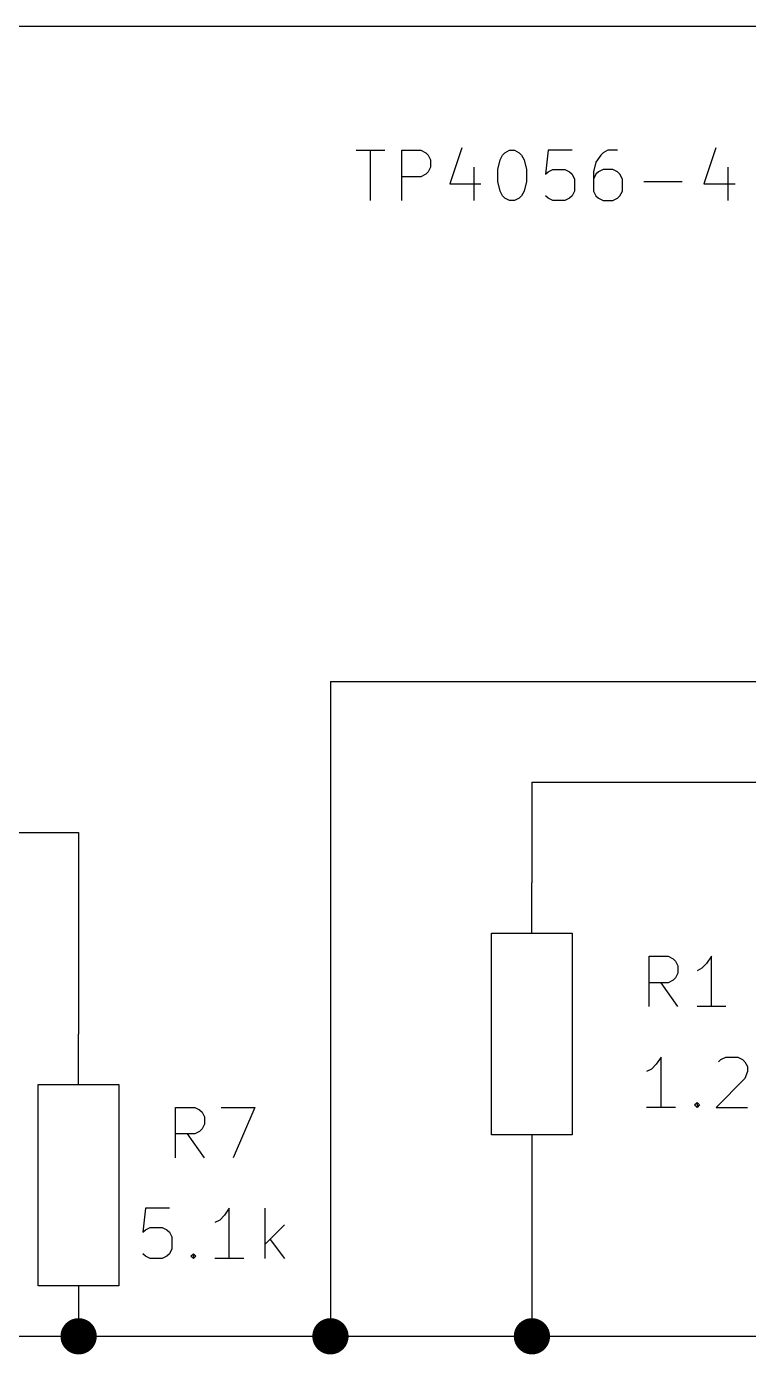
# Model space of a CAD drawing. Header units: inches. Extents: x 0.4 to 11.3, y -7.9 to -0.4.
# Drawn here: x 3.298 to 4.015, y -2.518 to -1.2 of the extents above; entities that cross this region are included whole.
import ezdxf

# ---------------------------------------------------------------- set-up
doc = ezdxf.new("R2010")
doc.units = ezdxf.units.IN
doc.header["$MEASUREMENT"] = 0
for name, color, linetype in [('GREENSIXTYFIVE', 129, 'CONTINUOUS'), ('LIGHTGREEN', 92, 'CONTINUOUS'), ('RED', 14, 'CONTINUOUS')]:
    doc.layers.add(name, color=color, linetype=linetype)

msp = doc.modelspace()

# ---------------------------------------------------------------- linework, layer by layer
at = {"layer": 'GREENSIXTYFIVE', "linetype": 'CONTINUOUS'}
for p, q in [((3.6255, -1.3228), (3.6541, -1.3228)), ((3.6255, -1.3228), (3.6541, -1.3228)), ((3.6398, -1.3728), (3.6398, -1.3228)), ((3.6398, -1.3728), (3.6398, -1.3228)), ((3.6708, -1.3728), (3.6708, -1.3228)), ((3.6708, -1.3228), (3.6898, -1.3228)), ((3.6708, -1.3728), (3.6708, -1.3228)), ((3.6708, -1.3228), (3.6898, -1.3228)), ((3.6898, -1.3228), (3.6946, -1.3252)), ((3.6898, -1.3228), (3.6946, -1.3252)), ((3.6946, -1.3252), (3.697, -1.3276)), ((3.6946, -1.3252), (3.697, -1.3276)), ((3.697, -1.3276), (3.6993, -1.3323)), ((3.697, -1.3276), (3.6993, -1.3323)), ((3.7303, -1.3204), (3.7184, -1.3561)), ((3.7303, -1.3204), (3.7184, -1.3561)), ((3.7684, -1.3323), (3.7708, -1.3276)), ((3.7684, -1.3323), (3.7708, -1.3276)), ((3.7708, -1.3276), (3.7731, -1.3252)), ((3.7708, -1.3276), (3.7731, -1.3252)), ((3.7731, -1.3252), (3.7779, -1.3228)), ((3.7731, -1.3252), (3.7779, -1.3228)), ((3.7779, -1.3228), (3.7827, -1.3228)), ((3.7779, -1.3228), (3.7827, -1.3228)), ((3.7827, -1.3228), (3.7874, -1.3252)), ((3.7827, -1.3228), (3.7874, -1.3252)), ((3.7874, -1.3252), (3.7898, -1.3276)), ((3.7874, -1.3252), (3.7898, -1.3276)), ((3.7898, -1.3276), (3.7922, -1.3323)), ((3.7898, -1.3276), (3.7922, -1.3323)), ((3.816, -1.3228), (3.8136, -1.3466)), ((3.816, -1.3228), (3.8136, -1.3466)), ((3.8398, -1.3228), (3.816, -1.3228)), ((3.8398, -1.3228), (3.816, -1.3228)), ((3.8684, -1.3276), (3.8636, -1.3347)), ((3.8684, -1.3276), (3.8636, -1.3347)), ((3.8708, -1.3252), (3.8684, -1.3276)), ((3.8708, -1.3252), (3.8684, -1.3276)), ((3.8755, -1.3228), (3.8708, -1.3252)), ((3.8755, -1.3228), (3.8708, -1.3252)), ((3.8851, -1.3228), (3.8755, -1.3228)), ((3.8851, -1.3228), (3.8755, -1.3228)), ((3.9827, -1.3204), (3.9708, -1.3561)), ((3.9827, -1.3204), (3.9708, -1.3561)), ((3.697, -1.3442), (3.6946, -1.3466)), ((3.697, -1.3442), (3.6946, -1.3466)), ((3.6993, -1.3395), (3.697, -1.3442)), ((3.6993, -1.3395), (3.697, -1.3442)), ((3.6993, -1.3323), (3.6993, -1.3395)), ((3.6993, -1.3323), (3.6993, -1.3395)), ((3.7422, -1.3395), (3.7422, -1.3728)), ((3.7422, -1.3395), (3.7422, -1.3728)), ((3.766, -1.3419), (3.7684, -1.3323)), ((3.766, -1.3419), (3.7684, -1.3323)), ((3.766, -1.3538), (3.766, -1.3419)), ((3.766, -1.3538), (3.766, -1.3419)), ((3.7922, -1.3323), (3.7946, -1.3419)), ((3.7922, -1.3323), (3.7946, -1.3419)), ((3.7946, -1.3419), (3.7946, -1.3538)), ((3.7946, -1.3419), (3.7946, -1.3538)), ((3.8136, -1.3466), (3.816, -1.3442)), ((3.8136, -1.3466), (3.816, -1.3442)), ((3.816, -1.3442), (3.8208, -1.3419)), ((3.816, -1.3442), (3.8208, -1.3419)), ((3.8208, -1.3419), (3.8327, -1.3419)), ((3.8208, -1.3419), (3.8327, -1.3419)), ((3.8327, -1.3419), (3.8374, -1.3442)), ((3.8327, -1.3419), (3.8374, -1.3442)), ((3.8374, -1.3442), (3.8398, -1.3466)), ((3.8374, -1.3442), (3.8398, -1.3466)), ((3.8636, -1.3347), (3.8612, -1.3442)), ((3.8636, -1.3347), (3.8612, -1.3442)), ((3.8612, -1.3442), (3.8612, -1.3633)), ((3.8612, -1.3442), (3.8612, -1.3633)), ((3.866, -1.3442), (3.8636, -1.3466)), ((3.866, -1.3442), (3.8636, -1.3466)), ((3.8708, -1.3419), (3.866, -1.3442)), ((3.8708, -1.3419), (3.866, -1.3442)), ((3.8803, -1.3419), (3.8708, -1.3419)), ((3.8803, -1.3419), (3.8708, -1.3419)), ((3.8851, -1.3442), (3.8803, -1.3419)), ((3.8851, -1.3442), (3.8803, -1.3419)), ((3.8874, -1.3466), (3.8851, -1.3442)), ((3.8874, -1.3466), (3.8851, -1.3442)), ((3.9946, -1.3395), (3.9946, -1.3728)), ((3.9946, -1.3395), (3.9946, -1.3728)), ((3.6898, -1.349), (3.6708, -1.349)), ((3.6898, -1.349), (3.6708, -1.349)), ((3.6946, -1.3466), (3.6898, -1.349)), ((3.6946, -1.3466), (3.6898, -1.349)), ((3.7184, -1.3561), (3.7493, -1.3561)), ((3.7184, -1.3561), (3.7493, -1.3561)), ((3.7684, -1.3633), (3.766, -1.3538)), ((3.7684, -1.3633), (3.766, -1.3538)), ((3.7946, -1.3538), (3.7922, -1.3633)), ((3.7946, -1.3538), (3.7922, -1.3633)), ((3.8398, -1.3466), (3.8422, -1.3514)), ((3.8398, -1.3466), (3.8422, -1.3514)), ((3.8422, -1.3514), (3.8422, -1.3633)), ((3.8422, -1.3514), (3.8422, -1.3633)), ((3.8636, -1.3466), (3.8612, -1.3514)), ((3.8636, -1.3466), (3.8612, -1.3514)), ((3.8898, -1.3514), (3.8874, -1.3466)), ((3.8898, -1.3514), (3.8874, -1.3466)), ((3.8898, -1.3633), (3.8898, -1.3514)), ((3.8898, -1.3633), (3.8898, -1.3514)), ((3.9112, -1.3538), (3.9493, -1.3538)), ((3.9112, -1.3538), (3.9493, -1.3538)), ((3.9708, -1.3561), (4.0017, -1.3561)), ((3.9708, -1.3561), (4.0017, -1.3561)), ((3.7708, -1.368), (3.7684, -1.3633)), ((3.7708, -1.368), (3.7684, -1.3633)), ((3.7731, -1.3704), (3.7708, -1.368)), ((3.7731, -1.3704), (3.7708, -1.368)), ((3.7779, -1.3728), (3.7731, -1.3704)), ((3.7779, -1.3728), (3.7731, -1.3704)), ((3.7874, -1.3704), (3.7827, -1.3728)), ((3.7874, -1.3704), (3.7827, -1.3728)), ((3.7898, -1.368), (3.7874, -1.3704)), ((3.7898, -1.368), (3.7874, -1.3704)), ((3.7922, -1.3633), (3.7898, -1.368)), ((3.7922, -1.3633), (3.7898, -1.368)), ((3.816, -1.3704), (3.8136, -1.368)), ((3.816, -1.3704), (3.8136, -1.368)), ((3.8208, -1.3728), (3.816, -1.3704)), ((3.8208, -1.3728), (3.816, -1.3704)), ((3.8374, -1.3704), (3.8327, -1.3728)), ((3.8374, -1.3704), (3.8327, -1.3728)), ((3.8398, -1.368), (3.8374, -1.3704)), ((3.8398, -1.368), (3.8374, -1.3704)), ((3.8422, -1.3633), (3.8398, -1.368)), ((3.8422, -1.3633), (3.8398, -1.368)), ((3.8612, -1.3633), (3.8636, -1.368)), ((3.8612, -1.3633), (3.8636, -1.368)), ((3.8636, -1.368), (3.866, -1.3704)), ((3.8636, -1.368), (3.866, -1.3704)), ((3.866, -1.3704), (3.8708, -1.3728)), ((3.866, -1.3704), (3.8708, -1.3728)), ((3.8803, -1.3728), (3.8851, -1.3704)), ((3.8803, -1.3728), (3.8851, -1.3704)), ((3.8851, -1.3704), (3.8874, -1.368)), ((3.8851, -1.3704), (3.8874, -1.368)), ((3.8874, -1.368), (3.8898, -1.3633)), ((3.8874, -1.368), (3.8898, -1.3633)), ((3.7827, -1.3728), (3.7779, -1.3728)), ((3.7827, -1.3728), (3.7779, -1.3728)), ((3.8327, -1.3728), (3.8208, -1.3728)), ((3.8327, -1.3728), (3.8208, -1.3728)), ((3.8708, -1.3728), (3.8803, -1.3728)), ((3.8708, -1.3728), (3.8803, -1.3728)), ((3.9163, -2.1728), (3.9163, -2.1228)), ((3.9163, -2.1228), (3.9353, -2.1228)), ((3.9163, -2.1728), (3.9163, -2.1228)), ((3.9163, -2.1228), (3.9353, -2.1228)), ((3.9353, -2.1228), (3.9401, -2.1252)), ((3.9353, -2.1228), (3.9401, -2.1252)), ((3.9401, -2.1252), (3.9425, -2.1276)), ((3.9401, -2.1252), (3.9425, -2.1276)), ((3.9425, -2.1276), (3.9449, -2.1323)), ((3.9425, -2.1276), (3.9449, -2.1323)), ((3.9449, -2.1323), (3.9449, -2.1395)), ((3.9449, -2.1323), (3.9449, -2.1395)), ((3.9687, -2.1347), (3.9639, -2.1371)), ((3.9687, -2.1347), (3.9639, -2.1371)), ((3.9734, -2.1299), (3.9687, -2.1347)), ((3.9734, -2.1299), (3.9687, -2.1347)), ((3.9782, -2.1228), (3.9734, -2.1299)), ((3.9782, -2.1228), (3.9734, -2.1299)), ((3.9782, -2.1728), (3.9782, -2.1228)), ((3.9782, -2.1728), (3.9782, -2.1228)), ((3.9401, -2.1466), (3.9353, -2.149)), ((3.9401, -2.1466), (3.9353, -2.149)), ((3.9425, -2.1442), (3.9401, -2.1466)), ((3.9425, -2.1442), (3.9401, -2.1466)), ((3.9449, -2.1395), (3.9425, -2.1442)), ((3.9449, -2.1395), (3.9425, -2.1442)), ((3.9353, -2.149), (3.9163, -2.149)), ((3.9353, -2.149), (3.9163, -2.149)), ((3.9449, -2.1728), (3.9282, -2.149)), ((3.9449, -2.1728), (3.9282, -2.149)), ((3.9925, -2.1728), (3.9639, -2.1728)), ((3.9925, -2.1728), (3.9639, -2.1728)), ((3.9282, -2.2228), (3.9234, -2.2299)), ((3.9282, -2.2228), (3.9234, -2.2299)), ((3.9282, -2.2728), (3.9282, -2.2228)), ((3.9282, -2.2728), (3.9282, -2.2228)), ((3.9853, -2.2276), (3.9877, -2.2252)), ((3.9853, -2.2276), (3.9877, -2.2252)), ((3.9877, -2.2252), (3.9925, -2.2228)), ((3.9877, -2.2252), (3.9925, -2.2228)), ((3.9925, -2.2228), (4.0044, -2.2228)), ((3.9925, -2.2228), (4.0044, -2.2228)), ((4.0044, -2.2228), (4.0091, -2.2252)), ((4.0044, -2.2228), (4.0091, -2.2252)), ((4.0091, -2.2252), (4.0115, -2.2276)), ((4.0091, -2.2252), (4.0115, -2.2276)), ((3.9187, -2.2347), (3.9139, -2.2371)), ((3.9187, -2.2347), (3.9139, -2.2371)), ((3.9234, -2.2299), (3.9187, -2.2347)), ((3.9234, -2.2299), (3.9187, -2.2347)), ((4.0115, -2.2276), (4.0139, -2.2323)), ((4.0115, -2.2276), (4.0139, -2.2323)), ((4.0139, -2.2371), (4.0115, -2.2442)), ((4.0139, -2.2371), (4.0115, -2.2442)), ((4.0139, -2.2323), (4.0139, -2.2371)), ((4.0139, -2.2323), (4.0139, -2.2371)), ((4.0115, -2.2442), (3.9829, -2.2728)), ((4.0115, -2.2442), (3.9829, -2.2728)), ((3.4463, -2.3228), (3.4463, -2.2728)), ((3.4463, -2.2728), (3.4653, -2.2728)), ((3.4653, -2.2728), (3.4701, -2.2752)), ((3.4701, -2.2752), (3.4725, -2.2776)), ((3.4725, -2.2776), (3.4749, -2.2823)), ((3.4915, -2.2728), (3.5249, -2.2728)), ((3.5249, -2.2728), (3.5034, -2.3228)), ((3.9425, -2.2728), (3.9139, -2.2728)), ((3.9425, -2.2728), (3.9139, -2.2728)), ((3.9615, -2.2704), (3.9639, -2.268)), ((3.9615, -2.2704), (3.9639, -2.268)), ((3.9639, -2.2728), (3.9615, -2.2704)), ((3.9639, -2.2728), (3.9615, -2.2704)), ((3.9639, -2.268), (3.9663, -2.2704)), ((3.9639, -2.268), (3.9639, -2.2728)), ((3.9639, -2.268), (3.9663, -2.2704)), ((3.9639, -2.268), (3.9639, -2.2728)), ((3.9663, -2.2704), (3.9639, -2.2728)), ((3.9663, -2.2704), (3.9639, -2.2728)), ((3.9829, -2.2728), (4.0139, -2.2728)), ((3.9829, -2.2728), (4.0139, -2.2728)), ((3.4749, -2.2895), (3.4725, -2.2942)), ((3.4749, -2.2823), (3.4749, -2.2895)), ((3.4653, -2.299), (3.4463, -2.299)), ((3.4749, -2.3228), (3.4582, -2.299)), ((3.4701, -2.2966), (3.4653, -2.299)), ((3.4725, -2.2942), (3.4701, -2.2966)), ((3.4163, -2.3728), (3.4139, -2.3966)), ((3.4401, -2.3728), (3.4163, -2.3728)), ((3.4901, -2.3847), (3.4853, -2.3871)), ((3.4949, -2.3799), (3.4901, -2.3847)), ((3.4996, -2.3728), (3.4949, -2.3799)), ((3.4996, -2.4228), (3.4996, -2.3728)), ((3.5353, -2.4228), (3.5353, -2.3728)), ((3.4139, -2.3966), (3.4163, -2.3942)), ((3.4163, -2.3942), (3.421, -2.3919)), ((3.421, -2.3919), (3.4329, -2.3919)), ((3.4329, -2.3919), (3.4377, -2.3942)), ((3.4377, -2.3942), (3.4401, -2.3966)), ((3.4401, -2.3966), (3.4425, -2.4014)), ((3.5544, -2.3895), (3.5353, -2.4085)), ((3.4425, -2.4014), (3.4425, -2.4133)), ((3.5401, -2.4038), (3.5544, -2.4228)), ((3.4163, -2.4204), (3.4139, -2.418)), ((3.421, -2.4228), (3.4163, -2.4204)), ((3.4329, -2.4228), (3.421, -2.4228)), ((3.4377, -2.4204), (3.4329, -2.4228)), ((3.4401, -2.418), (3.4377, -2.4204)), ((3.4425, -2.4133), (3.4401, -2.418)), ((3.4615, -2.4204), (3.4639, -2.418)), ((3.4639, -2.4228), (3.4615, -2.4204)), ((3.4639, -2.418), (3.4663, -2.4204)), ((3.4639, -2.418), (3.4639, -2.4228)), ((3.4663, -2.4204), (3.4639, -2.4228)), ((3.5139, -2.4228), (3.4853, -2.4228))]:
    msp.add_line(p, q, dxfattribs=at)
at = {"layer": 'LIGHTGREEN', "linetype": 'CONTINUOUS'}
for p, q in [((4.45, -1.2), (3.1, -1.2)), ((3.6, -1.85), (3.6, -2.5)), ((3.6, -1.85), (4.05, -1.85)), ((3.8, -1.95), (4.05, -1.95)), ((3.8, -1.95), (3.8, -2.05)), ((3.05, -2), (3.35, -2)), ((3.35, -2), (3.35, -2.2)), ((3.8, -2.35), (3.8, -2.5)), ((2.7, -2.5), (3.35, -2.5)), ((3.35, -2.5), (3.6, -2.5)), ((3.6, -2.5), (4.45, -2.5))]:
    msp.add_line(p, q, dxfattribs=at)
at = {"layer": 'LIGHTGREEN', "const_width": 0.018}
for points in [[(3.341, -2.5, 1), (3.359, -2.5, 1)], [(3.591, -2.5, 1), (3.609, -2.5, 1)], [(3.791, -2.5, 1), (3.809, -2.5, 1)]]:
    msp.add_lwpolyline(points, format="xyb", close=True, dxfattribs=at)
at = {"layer": 'RED', "linetype": 'CONTINUOUS'}
for p, q in [((3.8, -2.1), (3.8, -2.05)), ((3.8, -2.1), (3.8, -2.05)), ((3.76, -2.3), (3.76, -2.1)), ((3.76, -2.1), (3.84, -2.1)), ((3.84, -2.1), (3.84, -2.3)), ((3.35, -2.25), (3.35, -2.2)), ((3.31, -2.45), (3.31, -2.25)), ((3.31, -2.25), (3.39, -2.25)), ((3.39, -2.25), (3.39, -2.45)), ((3.84, -2.3), (3.76, -2.3)), ((3.8, -2.3), (3.8, -2.35)), ((3.8, -2.3), (3.8, -2.35)), ((3.39, -2.45), (3.31, -2.45)), ((3.35, -2.45), (3.35, -2.5))]:
    msp.add_line(p, q, dxfattribs=at)

doc.saveas('drawing.dxf')
